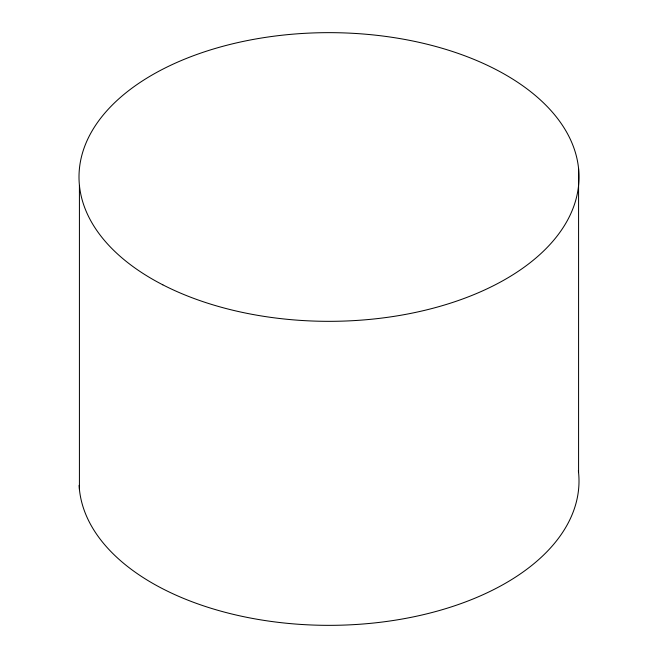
<?xml version="1.0" encoding="UTF-8"?>
<svg xmlns="http://www.w3.org/2000/svg" width="658" height="658" viewBox="0 0 658 658"><rect width="100%" height="100%" fill="white"/><g stroke="black" fill="none" stroke-linecap="round" stroke-linejoin="round"><path stroke-width="0.99" d="M578.579 168.588L578.579 472.609M79.421 185.392L79.421 489.412M578.357 470.643A249.999 144.341 0 0 1 341.757 625.158A249.999 144.341 0 0 1 79.116 485.365M162.814 284.824A249.999 144.341 0 0 0 573.842 206.168A249.999 144.341 0 0 0 250.344 39.982A249.999 144.341 0 0 0 162.814 284.824"/></g></svg>
